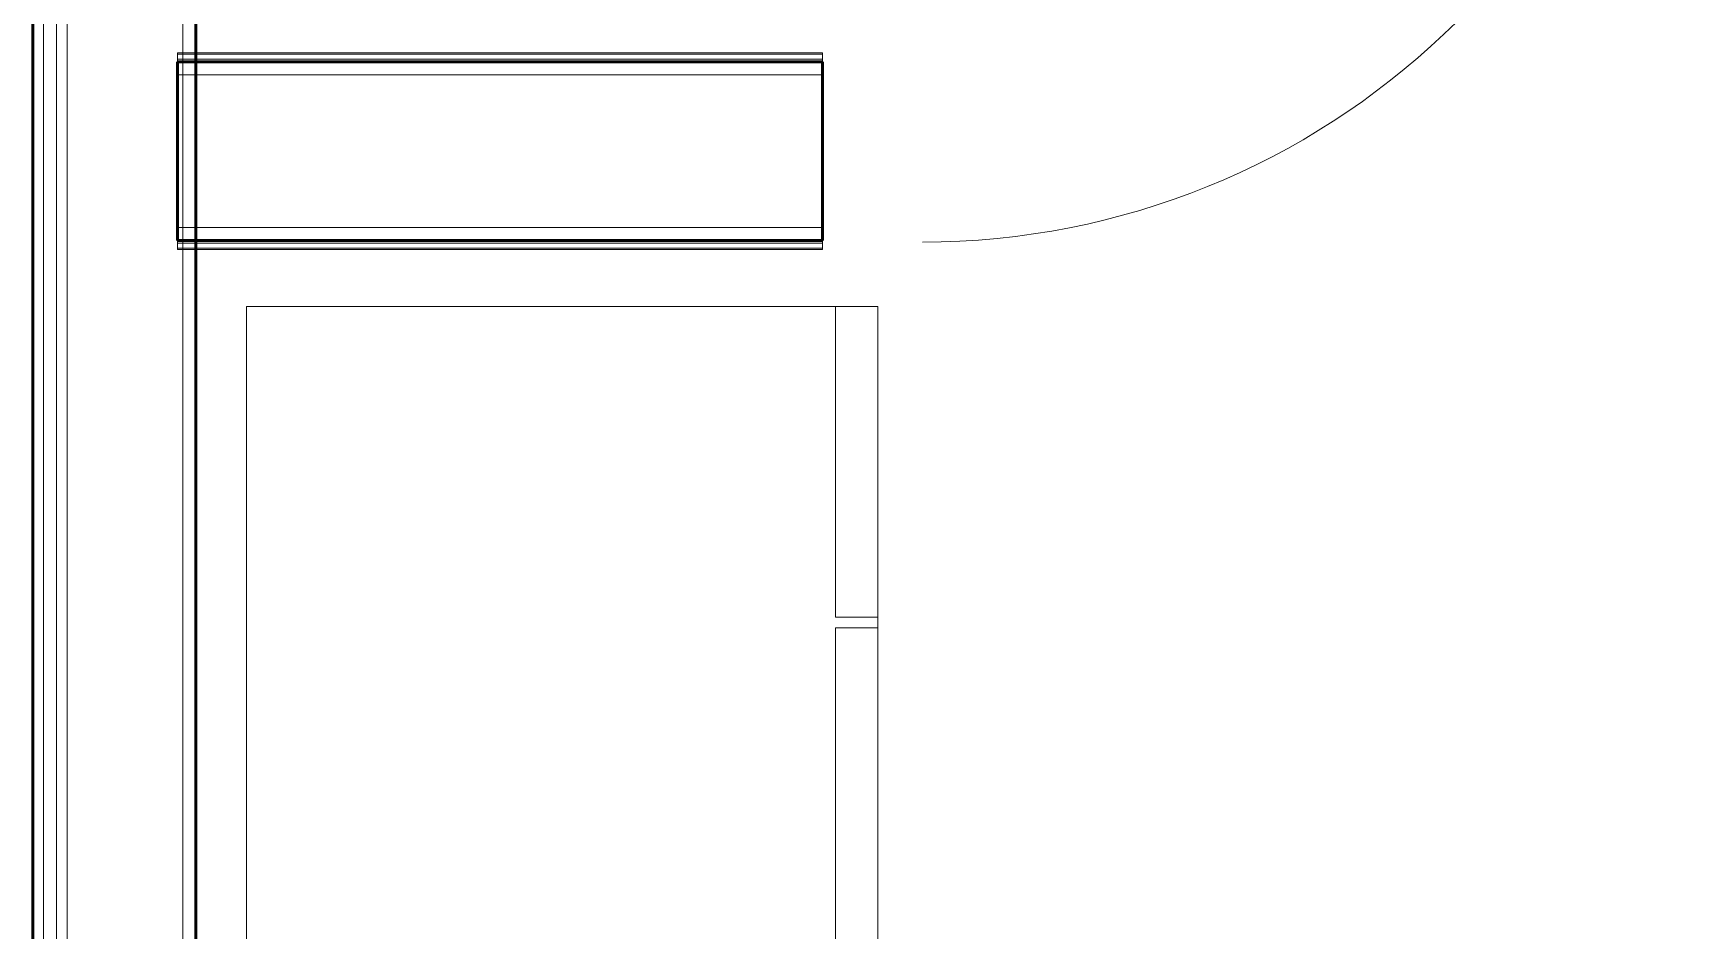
# Model space of a CAD drawing. Header units: inches. Extents: x -4218 to -1830, y 9756 to 12426.
# Drawn here: x -3409.8 to -3331.5, y 10738.4 to 10781 of the extents above; entities that cross this region are included whole.
import ezdxf

# ---------------------------------------------------------------- set-up
doc = ezdxf.new("R2010")
doc.units = ezdxf.units.IN
doc.header["$MEASUREMENT"] = 0
for name, color, linetype, lineweight in [('0-1', 7, 'Continuous', 5), ('0-2', 252, 'Continuous', 9), ('A-DOOR-1', 7, 'Continuous', 9), ('A-DOOR-2', 50, 'Continuous', 20), ('A-WALL-2', 10, 'Continuous', 13), ('I-WALL-1', 250, 'Continuous', 50), ('I-WALL-2', 254, 'Continuous', 9), ('I-WALL-3', 253, 'Continuous', 9), ('I-WALL-4', 252, 'Continuous', 9), ('I-WALL-5', 7, 'Continuous', 9), ('Q-SPCQ-1', 7, 'Continuous', 9)]:
    doc.layers.add(name, color=color, linetype=linetype, lineweight=lineweight)

# ---------------------------------------------------------------- blocks, each defined once
blk = doc.blocks.new('Refrigerator_-_Side-by-Side_6047 - 36_ X 30_-1372843-BACKGROUND - 1ST FLOOR')
at = {"layer": 'Q-SPCQ-1'}
for p, q in [((-17.875, 15.578), (17.875, 15.578)), ((-17.875, -14.422), (-17.875, 15.578)), ((-17.875, 15.578), (-3.125, 15.578)), ((-17.875, 15.578), (-17.875, 13.578)), ((-3.125, 13.578), (-3.125, 15.578)), ((-2.625, 15.578), (17.875, 15.578)), ((-2.625, 15.578), (-2.625, 13.578)), ((17.875, 15.578), (17.875, -14.422)), ((17.875, 13.578), (17.875, 15.578)), ((-3.125, 13.578), (-17.875, 13.578)), ((17.875, 13.578), (-2.625, 13.578)), ((17.875, -14.422), (-17.875, -14.422))]:
    blk.add_line(p, q, dxfattribs=at)
blk = doc.blocks.new('Basic Wall _ INT - W8BØF - _5_8 GYP - 2X8 WOOD_BATT_ - 5_8 GYP_ - ___-3177721-BACKGROUND - 1ST FLOOR')
at = {"layer": 'I-WALL-3'}
for p, q in [((-3402.924, 10780.091), (-3402.924, 10780.028)), ((-3402.924, 10780.028), (-3402.924, 10779.883)), ((-3402.049, 10780.028), (-3402.924, 10780.028)), ((-3402.924, 10779.879), (-3402.924, 10779.817)), ((-3402.924, 10779.701), (-3402.924, 10779.677)), ((-3402.924, 10779.677), (-3402.049, 10779.677))]:
    blk.add_line(p, q, dxfattribs=at)
at = {"layer": 'I-WALL-4'}
for p, q in [((-3402.924, 10779.802), (-3402.924, 10780.091)), ((-3402.049, 10780.091), (-3402.924, 10780.091)), ((-3372.274, 10780.028), (-3402.049, 10780.028)), ((-3372.274, 10780.028), (-3372.274, 10780.091)), ((-3372.274, 10779.883), (-3372.274, 10780.028)), ((-3402.049, 10779.802), (-3402.924, 10779.802)), ((-3402.924, 10779.72), (-3402.924, 10779.802)), ((-3402.924, 10779.677), (-3402.924, 10779.72)), ((-3402.049, 10779.677), (-3372.274, 10779.677)), ((-3372.274, 10779.817), (-3372.274, 10779.879)), ((-3372.274, 10779.677), (-3372.274, 10779.701))]:
    blk.add_line(p, q, dxfattribs=at)
at = {"layer": 'I-WALL-5'}
for p, q in [((-3372.274, 10780.091), (-3402.049, 10780.091)), ((-3372.274, 10780.091), (-3372.274, 10779.802)), ((-3372.274, 10779.802), (-3402.049, 10779.802)), ((-3372.274, 10779.802), (-3372.274, 10779.72)), ((-3372.274, 10779.72), (-3372.274, 10779.677))]:
    blk.add_line(p, q, dxfattribs=at)
blk = doc.blocks.new('Basic Wall _ INT - W8BØF - _5_8 GYP - 2X8 WOOD_BATT_ - 5_8 GYP_ - ___-3177720-BACKGROUND - 1ST FLOOR')
at = {"layer": 'I-WALL-3'}
for p, q in [((-3402.924, 10771.177), (-3402.924, 10771.153)), ((-3402.049, 10771.177), (-3402.924, 10771.177)), ((-3402.924, 10771.037), (-3402.924, 10770.975)), ((-3402.924, 10770.971), (-3402.924, 10770.826)), ((-3402.924, 10770.826), (-3402.924, 10770.763)), ((-3402.924, 10770.826), (-3402.049, 10770.826))]:
    blk.add_line(p, q, dxfattribs=at)
at = {"layer": 'I-WALL-4'}
for p, q in [((-3402.924, 10771.134), (-3402.924, 10771.177)), ((-3402.924, 10771.052), (-3402.924, 10771.134)), ((-3402.924, 10771.052), (-3402.049, 10771.052)), ((-3402.924, 10770.763), (-3402.924, 10771.052)), ((-3402.924, 10770.763), (-3402.049, 10770.763)), ((-3372.274, 10771.177), (-3402.049, 10771.177)), ((-3402.049, 10770.826), (-3372.274, 10770.826)), ((-3372.274, 10771.153), (-3372.274, 10771.177)), ((-3372.274, 10770.975), (-3372.274, 10771.037)), ((-3372.274, 10770.826), (-3372.274, 10770.971)), ((-3372.274, 10770.763), (-3372.274, 10770.826))]:
    blk.add_line(p, q, dxfattribs=at)
at = {"layer": 'I-WALL-5'}
for p, q in [((-3402.049, 10771.052), (-3372.274, 10771.052)), ((-3402.049, 10770.763), (-3372.274, 10770.763)), ((-3372.274, 10771.177), (-3372.274, 10771.134)), ((-3372.274, 10771.134), (-3372.274, 10771.052)), ((-3372.274, 10771.052), (-3372.274, 10770.763))]:
    blk.add_line(p, q, dxfattribs=at)
blk = doc.blocks.new('SWING - SINGLE - FLUSH - 36_ x 80_ - OFFSET PIVOT DOOR AT MAGIC PAK AND WASHER_DRYER-3199415-BACKGROUND - 1ST FLOOR')
at = {"layer": 'A-DOOR-1'}
blk.add_arc((18, -2.375), 36.067, 180, 266.82115, dxfattribs=at)
at = {"layer": 'A-DOOR-2'}
for p, q in [((16, -2.375), (16, -38.386)), ((18, -2.375), (16, -2.375)), ((18, -2.375), (18, -38.386)), ((18, -38.386), (16, -38.386))]:
    blk.add_line(p, q, dxfattribs=at)
blk = doc.blocks.new('CTR - 1st Phase - Unit Layouts_rvt-1-BACKGROUND - 1ST FLOOR')
at = {"layer": 'A-WALL-2'}
for p, q in [((-3402.924, 10779.052), (-3372.274, 10779.052)), ((-3402.924, 10771.802), (-3372.274, 10771.802))]:
    blk.add_line(p, q, dxfattribs=at)
at = {"layer": 'I-WALL-1'}
for p, q in [((-3372.274, 10779.677), (-3402.924, 10779.677)), ((-3402.924, 10779.677), (-3402.924, 10771.177)), ((-3372.274, 10771.177), (-3372.274, 10779.677)), ((-3402.924, 10771.177), (-3372.274, 10771.177))]:
    blk.add_line(p, q, dxfattribs=at)
at = {"layer": 'I-WALL-2'}
for p, q in [((-3402.049, 10779.677), (-3402.924, 10779.677)), ((-3402.924, 10771.177), (-3402.049, 10771.177))]:
    blk.add_line(p, q, dxfattribs=at)
at = {"layer": 'I-WALL-3'}
for p, q in [((-3402.924, 10771.828), (-3402.924, 10779.677)), ((-3372.274, 10779.677), (-3402.049, 10779.677)), ((-3402.924, 10771.177), (-3402.924, 10771.802)), ((-3402.049, 10771.177), (-3372.274, 10771.177))]:
    blk.add_line(p, q, dxfattribs=at)
at = {"layer": 'I-WALL-4'}
for p, q in [((-3372.274, 10779.677), (-3372.274, 10771.828)), ((-3372.274, 10771.802), (-3372.274, 10771.177))]:
    blk.add_line(p, q, dxfattribs=at)
at = {"layer": '0-2'}
for name, p, rotation in [('SWING - SINGLE - FLUSH - 36_ x 80_ - OFFSET PIVOT DOOR AT MAGIC PAK AND WASHER_DRYER-3199415-BACKGROUND - 1ST FLOOR', (-3369.899, 10789.177), 89.99999999996366), ('Refrigerator_-_Side-by-Side_6047 - 36_ X 30_-1372843-BACKGROUND - 1ST FLOOR', (-3385.227, 10750.171), 269.9999999999548)]:
    blk.add_blockref(name, p, dxfattribs=dict(at, rotation=rotation))
for name in ['Basic Wall _ INT - W8BØF - _5_8 GYP - 2X8 WOOD_BATT_ - 5_8 GYP_ - ___-3177721-BACKGROUND - 1ST FLOOR', 'Basic Wall _ INT - W8BØF - _5_8 GYP - 2X8 WOOD_BATT_ - 5_8 GYP_ - ___-3177720-BACKGROUND - 1ST FLOOR']:
    blk.add_blockref(name, (0, 0), dxfattribs=at)
blk = doc.blocks.new('CTR - 1st Phase - Common Walls_rvt-1-BACKGROUND - 1ST FLOOR')
at = {"layer": 'A-WALL-2'}
for p, q in [((-3409.299, 10450.914), (-3409.299, 10813.489)), ((-3408.674, 10451.539), (-3408.674, 10813.489)), ((-3408.174, 10452.039), (-3408.174, 10813.489)), ((-3402.674, 10457.539), (-3402.674, 10813.489))]:
    blk.add_line(p, q, dxfattribs=at)
at = {"layer": 'I-WALL-1'}
for p, q in [((-3409.799, 10813.489), (-3409.799, 10450.414)), ((-3402.049, 10458.164), (-3402.049, 10813.489))]:
    blk.add_line(p, q, dxfattribs=at)
at = {"layer": 'I-WALL-3'}
for p, q in [((-3402.049, 10779.971), (-3402.049, 10780.087)), ((-3402.049, 10779.879), (-3402.049, 10779.968)), ((-3402.049, 10779.822), (-3402.049, 10779.878)), ((-3402.049, 10771.828), (-3402.049, 10779.677)), ((-3402.049, 10771.177), (-3402.049, 10771.802)), ((-3402.049, 10770.975), (-3402.049, 10771.031)), ((-3402.049, 10770.883), (-3402.049, 10770.972)), ((-3402.049, 10770.763), (-3402.049, 10770.879))]:
    blk.add_line(p, q, dxfattribs=at)
at = {"layer": 'I-WALL-4'}
for p, q in [((-3409.799, 10813.489), (-3409.799, 10450.414)), ((-3402.049, 10780.087), (-3402.049, 10813.489)), ((-3402.049, 10650.827), (-3402.049, 10770.763))]:
    blk.add_line(p, q, dxfattribs=at)

msp = doc.modelspace()

# ---------------------------------------------------------------- block references
at = {"layer": '0-1'}
for name in ['CTR - 1st Phase - Unit Layouts_rvt-1-BACKGROUND - 1ST FLOOR', 'CTR - 1st Phase - Common Walls_rvt-1-BACKGROUND - 1ST FLOOR']:
    msp.add_blockref(name, (0, 0), dxfattribs=at)

doc.saveas('drawing.dxf')
